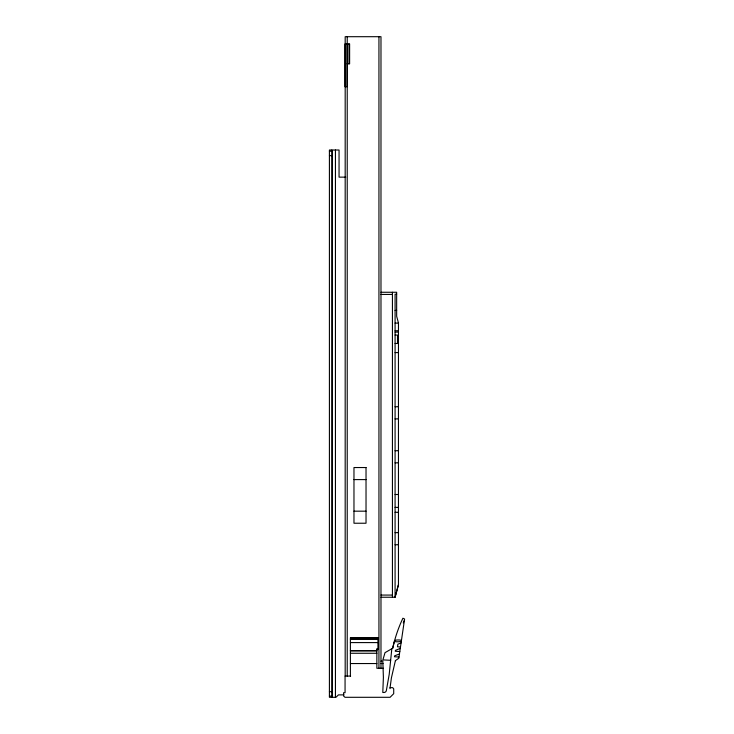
<?xml version="1.0" encoding="UTF-8"?>
<svg xmlns="http://www.w3.org/2000/svg" width="734" height="734" viewBox="0 0 734 734"><rect width="100%" height="100%" fill="white"/><g stroke="black" fill="none" stroke-linecap="round" stroke-linejoin="round"><path stroke-width="1.1" d="M391.818 648.737L389.203 674.418L386.368 690.483A2.413 2.413 0 0 1 383.992 692.474L382.79 692.474L383.396 677.409L382.827 660.921L380.983 661.196M390.653 660.297L382.9 659.894L385.011 652.673L392.718 648.223A139.836 139.836 0 0 1 402.902 618.221L404.59 619.019L398.828 658.242L395.369 660.673M389.947 688.62L391.433 677.776L395.406 660.646M395.516 595.65L395.112 597.146L398.461 584.649L398.461 322.997L396.654 316.253L396.654 292.26L380.983 292.26M395.663 595.072L398.461 584.649M401.076 642.92L397.837 644.204L397.461 646.792L400.48 646.966M400.269 648.434L395.415 650.352L395.287 651.251L399.81 651.517M399.461 653.939L394.608 655.857L394.479 656.756L399.002 657.022M347.164 63.821L349.613 63.821L349.613 43.93L344.971 43.93L344.971 86.731L347.136 86.731L347.136 43.93M329.41 151.222L332.429 151.222L332.429 696.098L329.41 696.098M329.41 155.626L331.823 155.626M345.769 177.142L339.053 177.142L339.053 150.011L329.41 150.011L329.41 697.3L335.943 697.3L338.438 694.887L344.053 694.887M396.654 294.178L395.085 294.178L395.085 597.247L380.983 597.247M380.983 294.435L392.433 294.435M395.085 310.445L396.654 310.445M395.085 323.107L398.461 323.107M395.085 330.768L398.461 330.768M395.085 332.089L398.461 332.089M395.085 335.062L397.498 335.062L397.498 343.484L395.085 343.484M395.085 352.586L398.461 352.586M395.085 406.737L398.461 406.737M395.085 418.885L398.461 418.885M395.085 450.722L398.461 450.722M395.085 462.833L398.461 462.833M353.971 479.596L366.027 479.596M395.085 494.505L398.461 494.505M395.085 507.387L398.461 507.387M353.971 511.176L366.027 511.176M395.085 512.304L398.461 512.304M395.085 532.636L398.461 532.636M395.085 544.747L398.461 544.747M380.983 595.072L392.433 595.072M350.393 676.087L350.393 637.874L377.937 637.874L377.937 649.085L376.854 649.085M350.393 637.91L377.937 637.91M350.393 639.433L377.937 639.433M401.47 640.231C392.855 638.846 391.167 643.076 401.296 641.424M350.393 642.589L377.937 642.589M377.937 649.012L376.854 649.012L376.854 668.279L383.396 668.279M350.393 650.645L376.854 650.645M350.393 650.865L376.854 650.865M350.393 653.269L376.854 653.269M350.393 663.545L376.854 663.545M380.983 663.499L383.047 663.499M350.623 676.087L345.063 676.087L345.063 692.722L343.576 692.722L343.576 696.034L345.017 697.3L390.093 697.3L393.708 693.685L393.708 688.859L392.699 687.657L390.084 687.657M329.41 691.685L331.823 691.685M392.433 292.26L392.433 597.247M380.983 668.279L380.983 36.7L345.182 36.7L345.182 676.087M378.937 36.7L378.937 668.059M348.98 43.93L348.98 63.821M347.228 36.7L347.228 676.087M335.438 150.011L335.438 697.3M331.823 150.011L331.823 697.3M392.718 648.223A168.031 153.122 8.4 0 1 394.268 641.819M403.25 622.909A137.579 137.579 0 0 1 404.388 620.377M366.027 467.54L353.971 467.54L353.971 523.232L366.027 523.232L366.027 467.54"/></g></svg>
